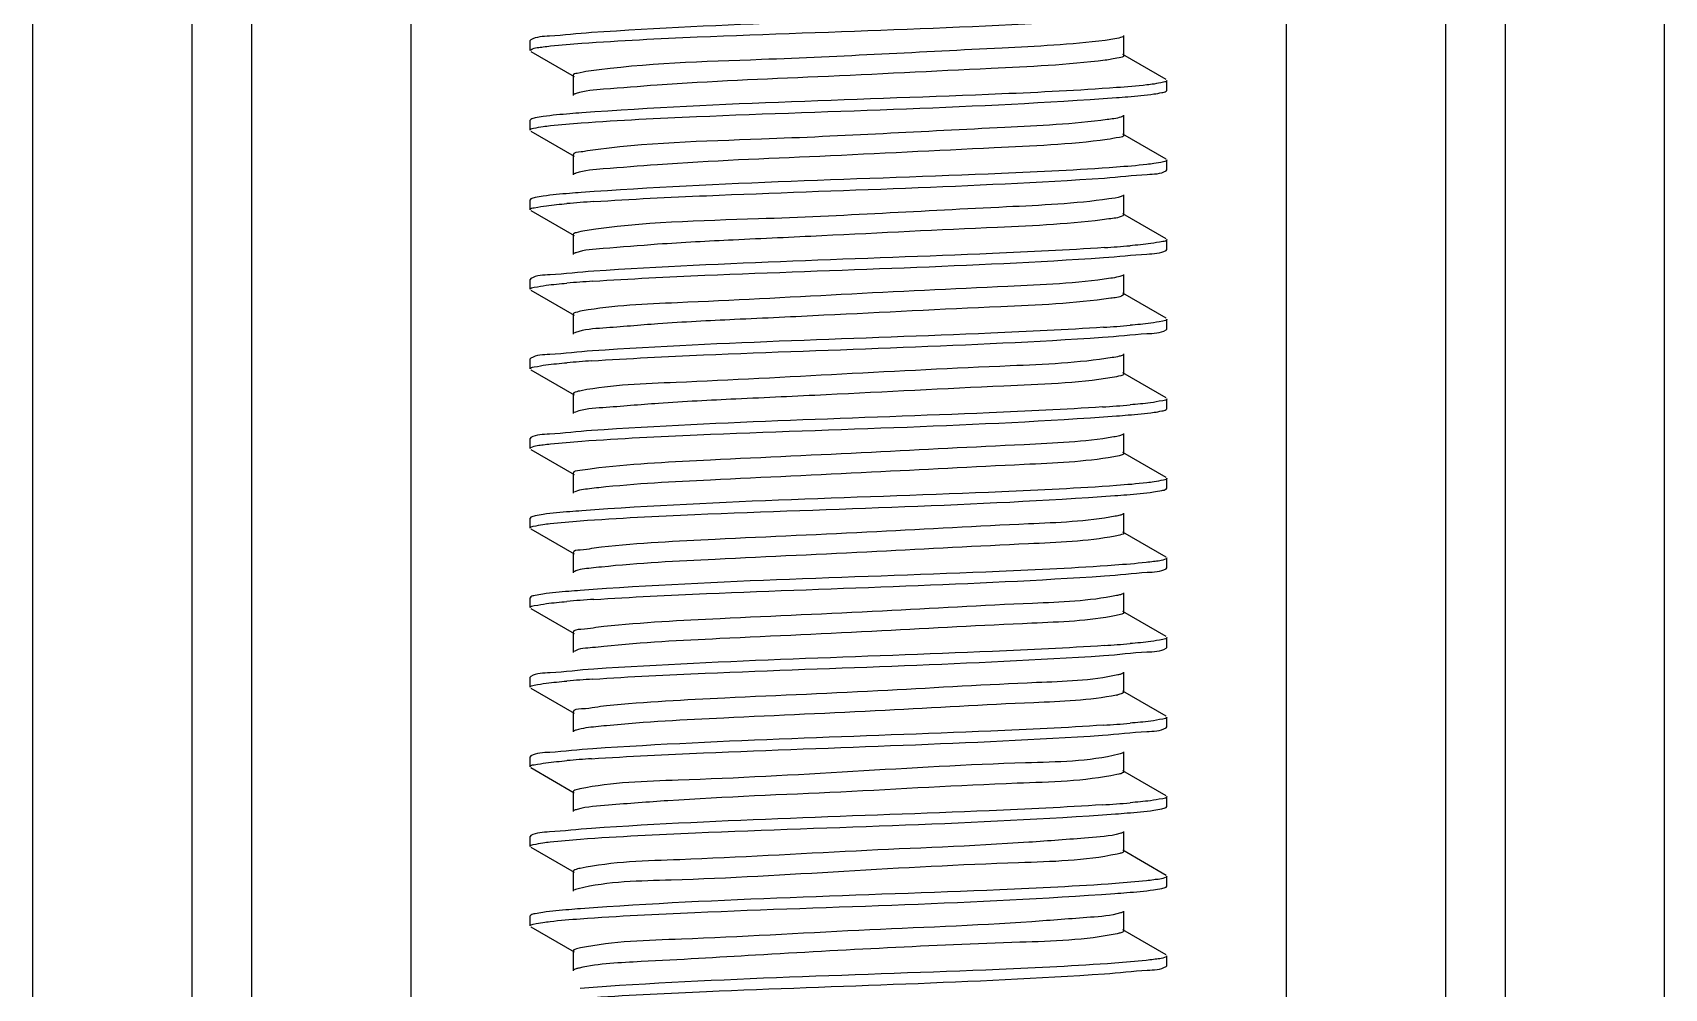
# Model space of a CAD drawing. Extents: x 1680110 to 4798266, y 269661 to 1249705.
# Drawn here: x 2404359.1 to 2404710.5, y 663405.5 to 663611.4 of the extents above; entities that cross this region are included whole.
import ezdxf

# ---------------------------------------------------------------- set-up
doc = ezdxf.new("R2010")
doc.units = 0
doc.header["$LTSCALE"] = 1000
doc.header["$MEASUREMENT"] = 0

# ---------------------------------------------------------------- blocks, each defined once
blk = doc.blocks.new('gfhhrryyfd')
at = {"linetype": 'Continuous'}
for p, q in [((3693152.86, -1741005.43), (3693152.86, -1744418.97)), ((3693187.15, -1741005.43), (3693187.15, -1744418.97)), ((3693200.01, -1741005.43), (3693200.01, -1744418.97)), ((3693234.3, -1741005.43), (3693234.3, -1744418.97)), ((3693422.89, -1741005.43), (3693422.89, -1744418.97)), ((3693457.18, -1741005.43), (3693457.18, -1744418.97)), ((3693470.04, -1741005.43), (3693470.04, -1744418.97)), ((3693504.33, -1741005.43), (3693504.33, -1744418.97)), ((3693260.18, -1743834.52), (3693260.01, -1743834.7)), ((3693260.01, -1743836.85), (3693260.01, -1743834.7)), ((3693260.01, -1743836.85), (3693260.01, -1743834.7)), ((3693387.9, -1743837.92), (3693387.9, -1743833.63)), ((3693260.18, -1743837.03), (3693269.48, -1743842.42)), ((3693397.01, -1743843.09), (3693387.71, -1743837.7)), ((3693269.29, -1743842.2), (3693269.29, -1743846.49)), ((3693397.01, -1743845.61), (3693397.18, -1743845.42)), ((3693397.18, -1743845.42), (3693397.18, -1743843.28)), ((3693397.18, -1743845.42), (3693397.18, -1743843.28)), ((3693260.18, -1743851.66), (3693260.01, -1743851.85)), ((3693260.01, -1743853.99), (3693260.01, -1743851.85)), ((3693260.01, -1743853.99), (3693260.01, -1743851.85)), ((3693387.9, -1743855.06), (3693387.9, -1743850.78)), ((3693260.18, -1743854.18), (3693269.48, -1743859.57)), ((3693397.01, -1743860.23), (3693387.71, -1743854.85)), ((3693269.29, -1743859.35), (3693269.29, -1743863.64)), ((3693397.01, -1743862.75), (3693397.18, -1743862.56)), ((3693397.18, -1743862.56), (3693397.18, -1743860.42)), ((3693397.18, -1743862.56), (3693397.18, -1743860.42)), ((3693260.18, -1743868.81), (3693260.01, -1743868.99)), ((3693260.01, -1743871.14), (3693260.01, -1743868.99)), ((3693260.01, -1743871.14), (3693260.01, -1743868.99)), ((3693387.9, -1743872.21), (3693387.9, -1743867.92)), ((3693260.18, -1743871.32), (3693269.48, -1743876.71)), ((3693397.01, -1743877.38), (3693387.71, -1743871.99)), ((3693269.29, -1743876.49), (3693269.29, -1743880.78)), ((3693397.01, -1743879.9), (3693397.18, -1743879.71)), ((3693397.18, -1743879.71), (3693397.18, -1743877.57)), ((3693397.18, -1743879.71), (3693397.18, -1743877.57)), ((3693260.18, -1743885.95), (3693260.01, -1743886.14)), ((3693260.01, -1743888.28), (3693260.01, -1743886.14)), ((3693260.01, -1743888.28), (3693260.01, -1743886.14)), ((3693387.9, -1743889.35), (3693387.9, -1743885.07)), ((3693260.18, -1743888.47), (3693269.48, -1743893.86)), ((3693397.01, -1743894.52), (3693387.71, -1743889.14)), ((3693269.29, -1743893.64), (3693269.29, -1743897.93)), ((3693397.18, -1743896.85), (3693397.18, -1743894.71)), ((3693397.18, -1743896.85), (3693397.18, -1743894.71)), ((3693269.81, -1743897.57), (3693269.48, -1743897.71)), ((3693397.01, -1743897.04), (3693397.18, -1743896.85)), ((3693260.18, -1743903.1), (3693260.01, -1743903.28)), ((3693260.01, -1743905.43), (3693260.01, -1743903.28)), ((3693260.01, -1743905.43), (3693260.01, -1743903.28)), ((3693387.9, -1743906.5), (3693387.9, -1743902.21)), ((3693260.18, -1743905.61), (3693269.48, -1743911)), ((3693397.01, -1743911.67), (3693387.71, -1743906.28)), ((3693269.29, -1743910.78), (3693269.29, -1743915.07)), ((3693397.18, -1743914), (3693397.18, -1743911.86)), ((3693397.18, -1743914), (3693397.18, -1743911.86)), ((3693269.77, -1743914.72), (3693269.48, -1743914.85)), ((3693397.01, -1743914.19), (3693397.18, -1743914)), ((3693387.9, -1743923.64), (3693387.9, -1743919.36)), ((3693260.18, -1743920.24), (3693260.01, -1743920.43)), ((3693260.01, -1743922.57), (3693260.01, -1743920.43)), ((3693260.01, -1743922.57), (3693260.01, -1743920.43)), ((3693260.18, -1743922.76), (3693269.48, -1743928.15)), ((3693397.01, -1743928.81), (3693387.71, -1743923.43)), ((3693269.29, -1743927.93), (3693269.29, -1743932.22)), ((3693397.18, -1743931.14), (3693397.18, -1743929)), ((3693397.18, -1743931.14), (3693397.18, -1743929)), ((3693397.01, -1743931.33), (3693397.18, -1743931.14)), ((3693387.9, -1743940.79), (3693387.9, -1743936.5)), ((3693260.18, -1743937.39), (3693260.01, -1743937.57)), ((3693260.01, -1743939.72), (3693260.01, -1743937.57)), ((3693260.01, -1743939.72), (3693260.01, -1743937.57)), ((3693260.18, -1743939.91), (3693269.48, -1743945.29)), ((3693397.01, -1743945.96), (3693387.71, -1743940.57)), ((3693269.29, -1743945.08), (3693269.29, -1743949.36)), ((3693397.18, -1743948.29), (3693397.18, -1743946.15)), ((3693397.18, -1743948.29), (3693397.18, -1743946.15)), ((3693397.01, -1743948.48), (3693397.18, -1743948.29)), ((3693260.18, -1743954.53), (3693260.01, -1743954.72)), ((3693387.9, -1743957.93), (3693387.9, -1743953.65)), ((3693260.01, -1743956.86), (3693260.01, -1743954.72)), ((3693260.01, -1743956.86), (3693260.01, -1743954.72)), ((3693260.18, -1743957.05), (3693269.48, -1743962.44)), ((3693397.01, -1743963.1), (3693387.71, -1743957.72)), ((3693269.29, -1743962.22), (3693269.29, -1743966.51)), ((3693397.18, -1743965.44), (3693397.18, -1743963.29)), ((3693397.18, -1743965.44), (3693397.18, -1743963.29)), ((3693397.01, -1743965.62), (3693397.18, -1743965.44)), ((3693260.18, -1743971.68), (3693260.01, -1743971.86)), ((3693260.01, -1743974.01), (3693260.01, -1743971.86)), ((3693260.01, -1743974.01), (3693260.01, -1743971.86)), ((3693387.9, -1743975.08), (3693387.9, -1743970.79)), ((3693260.18, -1743974.2), (3693269.48, -1743979.58)), ((3693397.01, -1743980.25), (3693387.71, -1743974.86)), ((3693269.29, -1743979.37), (3693269.29, -1743983.65)), ((3693397.01, -1743982.77), (3693397.18, -1743982.58)), ((3693397.18, -1743982.58), (3693397.18, -1743980.44)), ((3693397.18, -1743982.58), (3693397.18, -1743980.44)), ((3693260.18, -1743988.82), (3693260.01, -1743989.01)), ((3693260.01, -1743991.15), (3693260.01, -1743989.01)), ((3693260.01, -1743991.15), (3693260.01, -1743989.01)), ((3693387.9, -1743992.22), (3693387.9, -1743987.94)), ((3693260.18, -1743991.34), (3693269.48, -1743996.73)), ((3693386.84, -1743992.74), (3693386.41, -1743992.84)), ((3693397.01, -1743997.39), (3693387.71, -1743992.01)), ((3693269.29, -1743996.51), (3693269.29, -1744000.8)), ((3693397.01, -1743999.91), (3693397.18, -1743999.73)), ((3693397.18, -1743999.73), (3693397.18, -1743997.58)), ((3693397.18, -1743999.73), (3693397.18, -1743997.58)), ((3693260.18, -1744005.97), (3693260.01, -1744006.16)), ((3693260.01, -1744008.3), (3693260.01, -1744006.16)), ((3693260.01, -1744008.3), (3693260.01, -1744006.16)), ((3693387.9, -1744009.37), (3693387.9, -1744005.08)), ((3693260.18, -1744008.49), (3693269.48, -1744013.87)), ((3693387.05, -1744009.83), (3693386.44, -1744009.97)), ((3693397.01, -1744014.54), (3693387.71, -1744009.15)), ((3693269.29, -1744013.66), (3693269.29, -1744017.94)), ((3693397.01, -1744017.06), (3693397.18, -1744016.87)), ((3693397.18, -1744016.87), (3693397.18, -1744014.73)), ((3693397.18, -1744016.87), (3693397.18, -1744014.73)), ((3693260.18, -1744023.11), (3693260.01, -1744023.3)), ((3693260.01, -1744025.44), (3693260.01, -1744023.3)), ((3693260.01, -1744025.44), (3693260.01, -1744023.3)), ((3693387.9, -1744026.52), (3693387.9, -1744022.23)), ((3693260.18, -1744025.63), (3693269.48, -1744031.02)), ((3693397.01, -1744031.69), (3693387.71, -1744026.3)), ((3693269.29, -1744030.8), (3693269.29, -1744035.09)), ((3693397.18, -1744034.02), (3693397.18, -1744031.87)), ((3693397.18, -1744034.02), (3693397.18, -1744031.87)), ((3693397.01, -1744034.2), (3693397.18, -1744034.02))]:
    blk.add_line(p, q, dxfattribs=at)
for centre, radius, start, end in [((3693293.69, -1744176.62), 307.88, 93.719, 94.7992), ((3693363.87, -1743576.83), 303.12, 273.7601, 274.8008), ((3693293.39, -1744190.01), 304.12, 93.7519, 94.8), ((3693363.58, -1743590.26), 306.85, 273.7273, 274.8001), ((3693293.09, -1744203.25), 300.2, 93.7864, 94.801), ((3693363.3, -1743603.9), 310.37, 273.6966, 274.7995), ((3693293.7, -1744262.46), 308.01, 93.7179, 94.7992), ((3693363.88, -1743662.68), 303, 273.7612, 274.8008), ((3693293.4, -1744275.86), 304.24, 93.7508, 94.8), ((3693383.51, -1743961.65), 14.34, 281.4492, 282.4619), ((3693363.59, -1743676.11), 306.73, 273.7284, 274.8001), ((3693293.1, -1744289.1), 300.33, 93.7852, 94.8009), ((3693363.31, -1743689.74), 310.26, 273.6976, 274.7995)]:
    blk.add_arc(centre, radius, start, end, dxfattribs=at)
for points, knots in [([(3693383.3, -1743827.9), (3693375.18, -1743828.43), (3693338.5, -1743830.19), (3693301.77, -1743831.06), (3693273.25, -1743832.98)], [0, 0, 0, 0, 0.221727, 1, 1, 1, 1]), ([(3693271.13, -1743835.27), (3693279.42, -1743834.67), (3693317.82, -1743832.8), (3693356.28, -1743832.04), (3693386.34, -1743829.83)], [0, 0, 0, 0, 0.216168, 1, 1, 1, 1]), ([(3693273.25, -1743832.98), (3693270.23, -1743833.18), (3693265.98, -1743833.77), (3693261.36, -1743833.84), (3693260.18, -1743834.52)], [0, 0, 0, 0, 0.690699, 1, 1, 1, 1]), ([(3693383.88, -1743834.64), (3693376.51, -1743835.58), (3693351.79, -1743836.75), (3693314.74, -1743838.84), (3693284.93, -1743839.57), (3693272.6, -1743841.29)], [0, 0, 0, 0, 0.199783, 0.665188, 1, 1, 1, 1]), ([(3693387.71, -1743833.85), (3693387.55, -1743833.94), (3693386.3, -1743834.35), (3693385, -1743834.5), (3693383.88, -1743834.64)], [0, 0, 0, 0, 0.137062, 1, 1, 1, 1]), ([(3693260.01, -1743836.85), (3693260.01, -1743836.76), (3693261.03, -1743836.12), (3693261.96, -1743836.18), (3693262.86, -1743836.06)], [0, 0, 0, 0, 0.088884, 1, 1, 1, 1]), ([(3693262.86, -1743836.06), (3693263.39, -1743835.98), (3693266.14, -1743835.65), (3693268.9, -1743835.43), (3693271.13, -1743835.27)], [0, 0, 0, 0, 0.191575, 1, 1, 1, 1]), ([(3693387.89, -1743837.92), (3693387.9, -1743838.3), (3693385.89, -1743838.52), (3693384.88, -1743838.8), (3693383.88, -1743838.93)], [0, 0, 0, 0, 0.271371, 1, 1, 1, 1]), ([(3693272.6, -1743841.29), (3693271.77, -1743841.4), (3693270.92, -1743841.63), (3693269.29, -1743841.89), (3693269.29, -1743842.2)], [0, 0, 0, 0, 0.725335, 1, 1, 1, 1]), ([(3693383.88, -1743838.93), (3693375.73, -1743839.96), (3693355.05, -1743840.88), (3693322.92, -1743842.55), (3693295.02, -1743843.61), (3693277.75, -1743845.07), (3693271.84, -1743845.49), (3693269.93, -1743846.09)], [0, 0, 0, 0, 0.215732, 0.542961, 0.846149, 0.947566, 1, 1, 1, 1]), ([(3693386.34, -1743844.83), (3693378.11, -1743845.44), (3693339.7, -1743847.31), (3693301.24, -1743848.08), (3693271.13, -1743850.27)], [0, 0, 0, 0, 0.214685, 1, 1, 1, 1]), ([(3693394.41, -1743844.05), (3693393.9, -1743844.13), (3693391.21, -1743844.46), (3693388.52, -1743844.67), (3693386.34, -1743844.83)], [0, 0, 0, 0, 0.191301, 1, 1, 1, 1]), ([(3693394.4, -1743846.2), (3693394.97, -1743846.12), (3693395.84, -1743845.96), (3693396.73, -1743845.77), (3693397.01, -1743845.61)], [0, 0, 0, 0, 0.642979, 1, 1, 1, 1]), ([(3693397.18, -1743843.28), (3693397.18, -1743843.54), (3693395.82, -1743843.77), (3693395.11, -1743843.95), (3693394.41, -1743844.05)], [0, 0, 0, 0, 0.27461, 1, 1, 1, 1]), ([(3693269.93, -1743846.09), (3693269.85, -1743846.12), (3693269.69, -1743846.17), (3693269.54, -1743846.24), (3693269.48, -1743846.27)], [0, 0, 0, 0, 0.562806, 1, 1, 1, 1]), ([(3693271.02, -1743852.42), (3693279.29, -1743851.82), (3693317.72, -1743849.95), (3693356.2, -1743849.19), (3693386.3, -1743846.98)], [0, 0, 0, 0, 0.215679, 1, 1, 1, 1]), ([(3693386.3, -1743846.98), (3693387.13, -1743846.92), (3693389.83, -1743846.7), (3693392.54, -1743846.46), (3693394.4, -1743846.2)], [0, 0, 0, 0, 0.307511, 1, 1, 1, 1]), ([(3693262.86, -1743851.06), (3693262.28, -1743851.14), (3693261.38, -1743851.3), (3693260.46, -1743851.5), (3693260.18, -1743851.66)], [0, 0, 0, 0, 0.644106, 1, 1, 1, 1]), ([(3693262.83, -1743853.21), (3693263.35, -1743853.13), (3693266.07, -1743852.8), (3693268.81, -1743852.59), (3693271.02, -1743852.42)], [0, 0, 0, 0, 0.191496, 1, 1, 1, 1]), ([(3693271.13, -1743850.27), (3693270.28, -1743850.33), (3693267.52, -1743850.55), (3693264.76, -1743850.79), (3693262.86, -1743851.06)], [0, 0, 0, 0, 0.307212, 1, 1, 1, 1]), ([(3693384.3, -1743851.73), (3693377, -1743852.71), (3693352.12, -1743853.85), (3693314.87, -1743856.02), (3693284.77, -1743856.67), (3693272.37, -1743858.47)], [0, 0, 0, 0, 0.197098, 0.665048, 1, 1, 1, 1]), ([(3693387.71, -1743850.99), (3693387.56, -1743851.08), (3693386.45, -1743851.46), (3693385.29, -1743851.6), (3693384.3, -1743851.73)], [0, 0, 0, 0, 0.140352, 1, 1, 1, 1]), ([(3693260.01, -1743853.99), (3693260.01, -1743853.72), (3693261.4, -1743853.49), (3693262.12, -1743853.31), (3693262.83, -1743853.21)], [0, 0, 0, 0, 0.274258, 1, 1, 1, 1]), ([(3693384.3, -1743856.02), (3693376.25, -1743857.1), (3693355.56, -1743857.98), (3693323.3, -1743859.69), (3693295.14, -1743860.74), (3693277.72, -1743862.23), (3693271.77, -1743862.63), (3693269.88, -1743863.25)], [0, 0, 0, 0, 0.212511, 0.540713, 0.846077, 0.947938, 1, 1, 1, 1]), ([(3693387.9, -1743855.06), (3693387.9, -1743855.41), (3693386.11, -1743855.65), (3693385.2, -1743855.9), (3693384.3, -1743856.02)], [0, 0, 0, 0, 0.273189, 1, 1, 1, 1]), ([(3693272.37, -1743858.47), (3693271.93, -1743858.53), (3693271.06, -1743858.78), (3693269.29, -1743858.73), (3693269.29, -1743859.35)], [0, 0, 0, 0, 0.421551, 1, 1, 1, 1]), ([(3693269.88, -1743863.25), (3693269.81, -1743863.28), (3693269.67, -1743863.33), (3693269.54, -1743863.39), (3693269.48, -1743863.42)], [0, 0, 0, 0, 0.558561, 1, 1, 1, 1]), ([(3693386.3, -1743861.98), (3693378.05, -1743862.59), (3693339.62, -1743864.46), (3693301.13, -1743865.22), (3693271.02, -1743867.43)], [0, 0, 0, 0, 0.215024, 1, 1, 1, 1]), ([(3693383.75, -1743864.3), (3693386.82, -1743864.09), (3693391.12, -1743863.5), (3693395.82, -1743863.44), (3693397.01, -1743862.75)], [0, 0, 0, 0, 0.690937, 1, 1, 1, 1]), ([(3693394.4, -1743861.2), (3693393.89, -1743861.27), (3693391.19, -1743861.6), (3693388.49, -1743861.82), (3693386.3, -1743861.98)], [0, 0, 0, 0, 0.191312, 1, 1, 1, 1]), ([(3693397.18, -1743860.42), (3693397.18, -1743860.69), (3693395.82, -1743860.92), (3693395.1, -1743861.1), (3693394.4, -1743861.2)], [0, 0, 0, 0, 0.274539, 1, 1, 1, 1]), ([(3693273.72, -1743869.38), (3693281.82, -1743868.84), (3693318.49, -1743867.09), (3693355.21, -1743866.21), (3693383.75, -1743864.3)], [0, 0, 0, 0, 0.220951, 1, 1, 1, 1]), ([(3693260.01, -1743871.14), (3693260.01, -1743870.81), (3693261.77, -1743870.61), (3693262.64, -1743870.37), (3693263.52, -1743870.26)], [0, 0, 0, 0, 0.27062, 1, 1, 1, 1]), ([(3693262.83, -1743868.21), (3693262.25, -1743868.29), (3693261.36, -1743868.44), (3693260.46, -1743868.64), (3693260.18, -1743868.81)], [0, 0, 0, 0, 0.643624, 1, 1, 1, 1]), ([(3693271.02, -1743867.43), (3693270.18, -1743867.49), (3693267.44, -1743867.7), (3693264.71, -1743867.94), (3693262.83, -1743868.21)], [0, 0, 0, 0, 0.307309, 1, 1, 1, 1]), ([(3693384.7, -1743868.82), (3693377.39, -1743869.86), (3693352.16, -1743870.95), (3693314.62, -1743873.28), (3693284.17, -1743873.73), (3693271.84, -1743875.69)], [0, 0, 0, 0, 0.195714, 0.66858, 1, 1, 1, 1]), ([(3693387.71, -1743868.14), (3693387.58, -1743868.21), (3693386.6, -1743868.56), (3693385.57, -1743868.7), (3693384.7, -1743868.82)], [0, 0, 0, 0, 0.143993, 1, 1, 1, 1]), ([(3693384.7, -1743873.11), (3693376.75, -1743874.24), (3693356.07, -1743875.1), (3693329.11, -1743876.47), (3693304.71, -1743877.62), (3693288.97, -1743878.39), (3693277.71, -1743879.39), (3693271.72, -1743879.77), (3693269.84, -1743880.41)], [0, 0, 0, 0, 0.209152, 0.538245, 0.703966, 0.845837, 0.948213, 1, 1, 1, 1]), ([(3693387.89, -1743872.21), (3693387.89, -1743872.31), (3693386.76, -1743873.03), (3693385.71, -1743872.96), (3693384.7, -1743873.11)], [0, 0, 0, 0, 0.089964, 1, 1, 1, 1]), ([(3693271.84, -1743875.69), (3693271.2, -1743875.79), (3693270.52, -1743875.96), (3693269.29, -1743876.24), (3693269.29, -1743876.49)], [0, 0, 0, 0, 0.720116, 1, 1, 1, 1]), ([(3693269.84, -1743880.41), (3693269.77, -1743880.43), (3693269.65, -1743880.48), (3693269.53, -1743880.53), (3693269.48, -1743880.56)], [0, 0, 0, 0, 0.554726, 1, 1, 1, 1]), ([(3693383.75, -1743879.3), (3693375.7, -1743879.84), (3693339.03, -1743881.6), (3693302.31, -1743882.49), (3693273.72, -1743884.38)], [0, 0, 0, 0, 0.219663, 1, 1, 1, 1]), ([(3693383.53, -1743881.46), (3693386.65, -1743881.25), (3693391.02, -1743880.65), (3693395.8, -1743880.59), (3693397.01, -1743879.9)], [0, 0, 0, 0, 0.691235, 1, 1, 1, 1]), ([(3693397.18, -1743877.57), (3693397.18, -1743877.89), (3693395.46, -1743878.09), (3693394.6, -1743878.32), (3693393.74, -1743878.43)], [0, 0, 0, 0, 0.270908, 1, 1, 1, 1]), ([(3693273.72, -1743884.38), (3693270.58, -1743884.59), (3693266.19, -1743885.2), (3693261.4, -1743885.25), (3693260.18, -1743885.95)], [0, 0, 0, 0, 0.691322, 1, 1, 1, 1]), ([(3693273.49, -1743886.54), (3693281.55, -1743886), (3693318.23, -1743884.24), (3693354.95, -1743883.36), (3693383.53, -1743881.46)], [0, 0, 0, 0, 0.219921, 1, 1, 1, 1]), ([(3693260.01, -1743888.28), (3693260.01, -1743887.96), (3693261.74, -1743887.76), (3693262.61, -1743887.52), (3693263.47, -1743887.41)], [0, 0, 0, 0, 0.270822, 1, 1, 1, 1]), ([(3693385.07, -1743885.91), (3693377.75, -1743887.02), (3693358.34, -1743887.84), (3693327.24, -1743889.38), (3693296.72, -1743891.06), (3693278.01, -1743891.71), (3693271.25, -1743892.94)], [0, 0, 0, 0, 0.194809, 0.509786, 0.819314, 1, 1, 1, 1]), ([(3693387.71, -1743885.28), (3693387.42, -1743885.45), (3693386.52, -1743885.67), (3693385.64, -1743885.83), (3693385.07, -1743885.91)], [0, 0, 0, 0, 0.362559, 1, 1, 1, 1]), ([(3693385.07, -1743890.2), (3693377.24, -1743891.38), (3693356.57, -1743892.19), (3693329.58, -1743893.6), (3693304.97, -1743894.76), (3693289.06, -1743895.52), (3693277.72, -1743896.54), (3693271.68, -1743896.91), (3693269.81, -1743897.57)], [0, 0, 0, 0, 0.205664, 0.535582, 0.702489, 0.845448, 0.948405, 1, 1, 1, 1]), ([(3693387.89, -1743889.35), (3693387.89, -1743889.45), (3693386.93, -1743890.12), (3693385.97, -1743890.06), (3693385.07, -1743890.2)], [0, 0, 0, 0, 0.092494, 1, 1, 1, 1]), ([(3693271.25, -1743892.94), (3693270.76, -1743893.03), (3693270.21, -1743893.15), (3693269.29, -1743893.44), (3693269.29, -1743893.64)], [0, 0, 0, 0, 0.713836, 1, 1, 1, 1]), ([(3693397.18, -1743894.71), (3693397.18, -1743895.04), (3693395.43, -1743895.23), (3693394.56, -1743895.47), (3693393.69, -1743895.58)], [0, 0, 0, 0, 0.270705, 1, 1, 1, 1]), ([(3693383.53, -1743896.46), (3693375.44, -1743897), (3693338.76, -1743898.76), (3693302.04, -1743899.64), (3693273.49, -1743901.54)], [0, 0, 0, 0, 0.220688, 1, 1, 1, 1]), ([(3693383.31, -1743898.62), (3693386.49, -1743898.41), (3693390.93, -1743897.79), (3693395.78, -1743897.75), (3693397.01, -1743897.04)], [0, 0, 0, 0, 0.691515, 1, 1, 1, 1]), ([(3693273.49, -1743901.54), (3693270.41, -1743901.75), (3693266.09, -1743902.35), (3693261.38, -1743902.41), (3693260.18, -1743903.1)], [0, 0, 0, 0, 0.691024, 1, 1, 1, 1]), ([(3693273.26, -1743903.7), (3693281.28, -1743903.16), (3693317.96, -1743901.4), (3693354.69, -1743900.51), (3693383.31, -1743898.62)], [0, 0, 0, 0, 0.218885, 1, 1, 1, 1]), ([(3693260.01, -1743905.43), (3693260.01, -1743905.11), (3693261.71, -1743904.91), (3693262.57, -1743904.67), (3693263.42, -1743904.56)], [0, 0, 0, 0, 0.271063, 1, 1, 1, 1]), ([(3693385.42, -1743903), (3693378.17, -1743904.17), (3693358.66, -1743904.94), (3693327.34, -1743906.52), (3693296.57, -1743908.25), (3693277.72, -1743908.83), (3693271.01, -1743910.13)], [0, 0, 0, 0, 0.192287, 0.509303, 0.821123, 1, 1, 1, 1]), ([(3693387.71, -1743902.43), (3693387.45, -1743902.57), (3693386.68, -1743902.78), (3693385.91, -1743902.92), (3693385.42, -1743903)], [0, 0, 0, 0, 0.368275, 1, 1, 1, 1]), ([(3693385.42, -1743907.29), (3693377.71, -1743908.53), (3693357.08, -1743909.28), (3693330.06, -1743910.73), (3693305.26, -1743911.89), (3693289.17, -1743912.65), (3693277.73, -1743913.7), (3693271.65, -1743914.05), (3693269.77, -1743914.72)], [0, 0, 0, 0, 0.202057, 0.532738, 0.700843, 0.844928, 0.948524, 1, 1, 1, 1]), ([(3693387.89, -1743906.5), (3693387.89, -1743906.74), (3693386.71, -1743907.03), (3693386.04, -1743907.19), (3693385.42, -1743907.29)], [0, 0, 0, 0, 0.280678, 1, 1, 1, 1]), ([(3693271.01, -1743910.13), (3693270.57, -1743910.21), (3693270.08, -1743910.32), (3693269.29, -1743910.6), (3693269.29, -1743910.78)], [0, 0, 0, 0, 0.710342, 1, 1, 1, 1]), ([(3693397.18, -1743911.86), (3693397.18, -1743912.19), (3693395.41, -1743912.38), (3693394.54, -1743912.62), (3693393.65, -1743912.73)], [0, 0, 0, 0, 0.270538, 1, 1, 1, 1]), ([(3693271.14, -1743921), (3693279.42, -1743920.39), (3693317.83, -1743918.52), (3693356.29, -1743917.77), (3693386.34, -1743915.55)], [0, 0, 0, 0, 0.216188, 1, 1, 1, 1]), ([(3693383.31, -1743913.62), (3693375.19, -1743914.16), (3693338.5, -1743915.91), (3693301.78, -1743916.78), (3693273.26, -1743918.7)], [0, 0, 0, 0, 0.221694, 1, 1, 1, 1]), ([(3693386.34, -1743915.55), (3693387.17, -1743915.49), (3693389.86, -1743915.28), (3693392.56, -1743915.04), (3693394.41, -1743914.78)], [0, 0, 0, 0, 0.307529, 1, 1, 1, 1]), ([(3693394.41, -1743914.78), (3693394.98, -1743914.7), (3693395.85, -1743914.54), (3693396.74, -1743914.35), (3693397.01, -1743914.19)], [0, 0, 0, 0, 0.642817, 1, 1, 1, 1]), ([(3693273.26, -1743918.7), (3693270.23, -1743918.91), (3693265.99, -1743919.5), (3693261.36, -1743919.56), (3693260.18, -1743920.24)], [0, 0, 0, 0, 0.69071, 1, 1, 1, 1]), ([(3693260.01, -1743922.57), (3693260.01, -1743922.48), (3693261.03, -1743921.84), (3693261.96, -1743921.91), (3693262.86, -1743921.78)], [0, 0, 0, 0, 0.088875, 1, 1, 1, 1]), ([(3693262.86, -1743921.78), (3693263.39, -1743921.71), (3693266.14, -1743921.38), (3693268.9, -1743921.16), (3693271.14, -1743921)], [0, 0, 0, 0, 0.191576, 1, 1, 1, 1]), ([(3693385.75, -1743920.09), (3693379.39, -1743921.19), (3693361.89, -1743921.91), (3693332.95, -1743923.5), (3693302.4, -1743924.88), (3693282.82, -1743925.87), (3693274.85, -1743926.74)], [0, 0, 0, 0, 0.174435, 0.471025, 0.783552, 1, 1, 1, 1]), ([(3693387.71, -1743919.57), (3693387.49, -1743919.7), (3693386.83, -1743919.89), (3693386.17, -1743920.02), (3693385.75, -1743920.09)], [0, 0, 0, 0, 0.374646, 1, 1, 1, 1]), ([(3693385.75, -1743924.38), (3693379.39, -1743925.48), (3693361.89, -1743926.19), (3693332.95, -1743927.79), (3693302.4, -1743929.17), (3693282.82, -1743930.16), (3693274.85, -1743931.03)], [0, 0, 0, 0, 0.174435, 0.471025, 0.783552, 1, 1, 1, 1]), ([(3693387.89, -1743923.64), (3693387.89, -1743923.86), (3693386.89, -1743924.15), (3693386.29, -1743924.29), (3693385.75, -1743924.38)], [0, 0, 0, 0, 0.284151, 1, 1, 1, 1]), ([(3693274.85, -1743926.74), (3693273.46, -1743926.89), (3693272.13, -1743927.3), (3693269.29, -1743927.42), (3693269.29, -1743927.93)], [0, 0, 0, 0, 0.732932, 1, 1, 1, 1]), ([(3693394.41, -1743929.78), (3693393.9, -1743929.85), (3693391.22, -1743930.18), (3693388.52, -1743930.4), (3693386.34, -1743930.56)], [0, 0, 0, 0, 0.191301, 1, 1, 1, 1]), ([(3693397.18, -1743929), (3693397.18, -1743929.27), (3693395.82, -1743929.5), (3693395.11, -1743929.68), (3693394.41, -1743929.78)], [0, 0, 0, 0, 0.274613, 1, 1, 1, 1]), ([(3693274.85, -1743931.03), (3693274.17, -1743931.1), (3693272.4, -1743931.37), (3693270.47, -1743931.43), (3693269.48, -1743932)], [0, 0, 0, 0, 0.372044, 1, 1, 1, 1]), ([(3693270.82, -1743938.16), (3693279.03, -1743937.56), (3693317.41, -1743935.68), (3693355.84, -1743934.91), (3693385.95, -1743932.73)], [0, 0, 0, 0, 0.214378, 1, 1, 1, 1]), ([(3693386.34, -1743930.56), (3693378.11, -1743931.16), (3693339.7, -1743933.04), (3693301.25, -1743933.8), (3693271.14, -1743936)], [0, 0, 0, 0, 0.214671, 1, 1, 1, 1]), ([(3693385.95, -1743932.73), (3693386.81, -1743932.67), (3693389.6, -1743932.45), (3693392.38, -1743932.2), (3693394.3, -1743931.94)], [0, 0, 0, 0, 0.30728, 1, 1, 1, 1]), ([(3693394.3, -1743931.94), (3693394.9, -1743931.85), (3693395.8, -1743931.7), (3693396.73, -1743931.5), (3693397.01, -1743931.33)], [0, 0, 0, 0, 0.644379, 1, 1, 1, 1]), ([(3693262.86, -1743936.78), (3693262.28, -1743936.87), (3693261.38, -1743937.02), (3693260.46, -1743937.22), (3693260.18, -1743937.39)], [0, 0, 0, 0, 0.644124, 1, 1, 1, 1]), ([(3693271.14, -1743936), (3693270.29, -1743936.06), (3693267.53, -1743936.27), (3693264.76, -1743936.52), (3693262.86, -1743936.78)], [0, 0, 0, 0, 0.30721, 1, 1, 1, 1]), ([(3693387.7, -1743936.72), (3693387.52, -1743936.83), (3693386.96, -1743937), (3693386.41, -1743937.12), (3693386.06, -1743937.18)], [0, 0, 0, 0, 0.381761, 1, 1, 1, 1]), ([(3693260.01, -1743939.72), (3693260.01, -1743939.45), (3693261.36, -1743939.22), (3693262.07, -1743939.04), (3693262.77, -1743938.94)], [0, 0, 0, 0, 0.27468, 1, 1, 1, 1]), ([(3693262.77, -1743938.94), (3693263.28, -1743938.87), (3693265.95, -1743938.54), (3693268.64, -1743938.33), (3693270.82, -1743938.16)], [0, 0, 0, 0, 0.191268, 1, 1, 1, 1]), ([(3693386.06, -1743937.18), (3693379.9, -1743938.33), (3693362.68, -1743938.97), (3693334, -1743940.62), (3693303.31, -1743941.97), (3693283.51, -1743942.98), (3693275.36, -1743943.83)], [0, 0, 0, 0, 0.169335, 0.463986, 0.778446, 1, 1, 1, 1]), ([(3693275.36, -1743943.83), (3693273.85, -1743943.99), (3693272.41, -1743944.44), (3693269.29, -1743944.52), (3693269.3, -1743945.08)], [0, 0, 0, 0, 0.73383, 1, 1, 1, 1]), ([(3693386.06, -1743941.47), (3693379.9, -1743942.62), (3693362.68, -1743943.26), (3693334, -1743944.9), (3693303.31, -1743946.26), (3693283.51, -1743947.27), (3693275.36, -1743948.12)], [0, 0, 0, 0, 0.169335, 0.463986, 0.778446, 1, 1, 1, 1]), ([(3693387.89, -1743940.79), (3693387.89, -1743940.98), (3693387.05, -1743941.26), (3693386.52, -1743941.38), (3693386.06, -1743941.47)], [0, 0, 0, 0, 0.288381, 1, 1, 1, 1]), ([(3693394.3, -1743946.94), (3693393.77, -1743947.01), (3693391, -1743947.35), (3693388.2, -1743947.57), (3693385.95, -1743947.73)], [0, 0, 0, 0, 0.191487, 1, 1, 1, 1]), ([(3693397.18, -1743946.15), (3693397.18, -1743946.24), (3693396.15, -1743946.88), (3693395.21, -1743946.81), (3693394.3, -1743946.94)], [0, 0, 0, 0, 0.088741, 1, 1, 1, 1]), ([(3693275.36, -1743948.12), (3693274.62, -1743948.19), (3693272.68, -1743948.48), (3693270.56, -1743948.52), (3693269.48, -1743949.14)], [0, 0, 0, 0, 0.374075, 1, 1, 1, 1]), ([(3693385.95, -1743947.73), (3693377.65, -1743948.33), (3693339.27, -1743950.2), (3693300.83, -1743950.95), (3693270.82, -1743953.17)], [0, 0, 0, 0, 0.216629, 1, 1, 1, 1]), ([(3693273.73, -1743955.11), (3693281.83, -1743954.57), (3693318.5, -1743952.81), (3693355.22, -1743951.94), (3693383.76, -1743950.03)], [0, 0, 0, 0, 0.220985, 1, 1, 1, 1]), ([(3693383.76, -1743950.03), (3693386.83, -1743949.82), (3693391.13, -1743949.23), (3693395.82, -1743949.16), (3693397.01, -1743948.48)], [0, 0, 0, 0, 0.690927, 1, 1, 1, 1]), ([(3693262.77, -1743953.94), (3693262.2, -1743954.02), (3693261.34, -1743954.18), (3693260.45, -1743954.37), (3693260.18, -1743954.53)], [0, 0, 0, 0, 0.642692, 1, 1, 1, 1]), ([(3693270.82, -1743953.17), (3693269.99, -1743953.23), (3693267.3, -1743953.44), (3693264.62, -1743953.68), (3693262.77, -1743953.94)], [0, 0, 0, 0, 0.307565, 1, 1, 1, 1]), ([(3693386.34, -1743954.27), (3693380.4, -1743955.48), (3693363.46, -1743956.04), (3693335.05, -1743957.74), (3693304.23, -1743959.06), (3693284.22, -1743960.09), (3693275.9, -1743960.92)], [0, 0, 0, 0, 0.164215, 0.456918, 0.773319, 1, 1, 1, 1]), ([(3693387.71, -1743953.86), (3693387.54, -1743953.96), (3693387.09, -1743954.11), (3693386.63, -1743954.22), (3693386.34, -1743954.27)], [0, 0, 0, 0, 0.389817, 1, 1, 1, 1]), ([(3693260.01, -1743956.86), (3693260.01, -1743956.53), (3693261.77, -1743956.34), (3693262.64, -1743956.1), (3693263.52, -1743955.99)], [0, 0, 0, 0, 0.270614, 1, 1, 1, 1]), ([(3693387.89, -1743957.93), (3693387.89, -1743958.11), (3693387.17, -1743958.38), (3693386.69, -1743958.49), (3693386.28, -1743958.57)], [0, 0, 0, 0, 0.292222, 1, 1, 1, 1]), ([(3693275.9, -1743960.92), (3693274.25, -1743961.09), (3693272.7, -1743961.59), (3693269.29, -1743961.62), (3693269.3, -1743962.22)], [0, 0, 0, 0, 0.734573, 1, 1, 1, 1]), ([(3693386.28, -1743958.57), (3693380.32, -1743959.76), (3693363.36, -1743960.34), (3693334.94, -1743962.02), (3693304.17, -1743963.35), (3693284.2, -1743964.37), (3693275.9, -1743965.21)], [0, 0, 0, 0, 0.165027, 0.457743, 0.773694, 1, 1, 1, 1]), ([(3693275.9, -1743965.21), (3693275.09, -1743965.29), (3693272.97, -1743965.6), (3693270.65, -1743965.61), (3693269.48, -1743966.29)], [0, 0, 0, 0, 0.375922, 1, 1, 1, 1]), ([(3693383.76, -1743965.03), (3693375.71, -1743965.57), (3693339.04, -1743967.33), (3693302.32, -1743968.21), (3693273.73, -1743970.11)], [0, 0, 0, 0, 0.219629, 1, 1, 1, 1]), ([(3693397.18, -1743963.29), (3693397.18, -1743963.62), (3693395.46, -1743963.81), (3693394.6, -1743964.05), (3693393.74, -1743964.16)], [0, 0, 0, 0, 0.270915, 1, 1, 1, 1]), ([(3693273.5, -1743972.27), (3693281.56, -1743971.73), (3693318.24, -1743969.97), (3693354.96, -1743969.09), (3693383.53, -1743967.19)], [0, 0, 0, 0, 0.219955, 1, 1, 1, 1]), ([(3693383.53, -1743967.19), (3693386.66, -1743966.98), (3693391.03, -1743966.37), (3693395.8, -1743966.32), (3693397.01, -1743965.62)], [0, 0, 0, 0, 0.691226, 1, 1, 1, 1]), ([(3693273.73, -1743970.11), (3693270.59, -1743970.32), (3693266.19, -1743970.93), (3693261.4, -1743970.98), (3693260.18, -1743971.68)], [0, 0, 0, 0, 0.691332, 1, 1, 1, 1]), ([(3693386.6, -1743971.36), (3693380.89, -1743972.63), (3693364.22, -1743973.09), (3693336.09, -1743974.86), (3693305.16, -1743976.15), (3693284.94, -1743977.19), (3693276.46, -1743978.01)], [0, 0, 0, 0, 0.159071, 0.449817, 0.768166, 1, 1, 1, 1]), ([(3693387.71, -1743971.01), (3693387.57, -1743971.09), (3693387.2, -1743971.22), (3693386.83, -1743971.31), (3693386.6, -1743971.36)], [0, 0, 0, 0, 0.398908, 1, 1, 1, 1]), ([(3693260.01, -1743974.01), (3693260.01, -1743973.68), (3693261.74, -1743973.49), (3693262.61, -1743973.25), (3693263.48, -1743973.14)], [0, 0, 0, 0, 0.270815, 1, 1, 1, 1]), ([(3693386.35, -1743975.7), (3693380.49, -1743976.89), (3693363.75, -1743977.45), (3693335.6, -1743979.14), (3693304.89, -1743980.46), (3693284.86, -1743981.49), (3693276.46, -1743982.3)], [0, 0, 0, 0, 0.162868, 0.453695, 0.769951, 1, 1, 1, 1]), ([(3693387.89, -1743975.08), (3693387.89, -1743975.22), (3693387.33, -1743975.49), (3693386.93, -1743975.58), (3693386.6, -1743975.65)], [0, 0, 0, 0, 0.299631, 1, 1, 1, 1]), ([(3693276.46, -1743978.01), (3693274.67, -1743978.18), (3693273, -1743978.74), (3693269.29, -1743978.72), (3693269.3, -1743979.37)], [0, 0, 0, 0, 0.735179, 1, 1, 1, 1]), ([(3693276.46, -1743982.3), (3693275.7, -1743982.37), (3693273.53, -1743982.62), (3693271.32, -1743982.82), (3693269.95, -1743983.25)], [0, 0, 0, 0, 0.344737, 1, 1, 1, 1]), ([(3693383.53, -1743982.19), (3693375.45, -1743982.73), (3693338.77, -1743984.48), (3693302.05, -1743985.36), (3693273.5, -1743987.27)], [0, 0, 0, 0, 0.220655, 1, 1, 1, 1]), ([(3693383.32, -1743984.35), (3693386.49, -1743984.14), (3693390.93, -1743983.52), (3693395.78, -1743983.47), (3693397.01, -1743982.77)], [0, 0, 0, 0, 0.691506, 1, 1, 1, 1]), ([(3693397.18, -1743980.44), (3693397.18, -1743980.76), (3693395.44, -1743980.96), (3693394.57, -1743981.2), (3693393.69, -1743981.31)], [0, 0, 0, 0, 0.270711, 1, 1, 1, 1]), ([(3693269.95, -1743983.25), (3693269.86, -1743983.27), (3693269.7, -1743983.33), (3693269.55, -1743983.4), (3693269.48, -1743983.43)], [0, 0, 0, 0, 0.564999, 1, 1, 1, 1]), ([(3693273.27, -1743989.43), (3693281.29, -1743988.89), (3693317.97, -1743987.12), (3693354.7, -1743986.23), (3693383.32, -1743984.35)], [0, 0, 0, 0, 0.218919, 1, 1, 1, 1]), ([(3693273.5, -1743987.27), (3693270.42, -1743987.48), (3693266.09, -1743988.07), (3693261.38, -1743988.13), (3693260.18, -1743988.82)], [0, 0, 0, 0, 0.691034, 1, 1, 1, 1]), ([(3693386.84, -1743988.45), (3693380.3, -1743990.05), (3693360.96, -1743990.25), (3693329.42, -1743992.24), (3693297.46, -1743994), (3693277.68, -1743994.46), (3693270.74, -1743995.91)], [0, 0, 0, 0, 0.173415, 0.493457, 0.817191, 1, 1, 1, 1]), ([(3693387.71, -1743988.16), (3693387.6, -1743988.22), (3693387.31, -1743988.33), (3693387.01, -1743988.41), (3693386.84, -1743988.45)], [0, 0, 0, 0, 0.409248, 1, 1, 1, 1]), ([(3693260.01, -1743991.15), (3693260.01, -1743990.83), (3693261.71, -1743990.63), (3693262.57, -1743990.4), (3693263.42, -1743990.29)], [0, 0, 0, 0, 0.271054, 1, 1, 1, 1]), ([(3693386.41, -1743992.84), (3693379.36, -1743994.29), (3693359.36, -1743994.73), (3693327.23, -1743996.75), (3693297.8, -1743997.78), (3693278.93, -1743999.26), (3693272.33, -1743999.73), (3693270.14, -1744000.34)], [0, 0, 0, 0, 0.185116, 0.511346, 0.831141, 0.941355, 1, 1, 1, 1]), ([(3693387.89, -1743992.22), (3693387.89, -1743992.35), (3693387.45, -1743992.59), (3693387.11, -1743992.68), (3693386.84, -1743992.74)], [0, 0, 0, 0, 0.307326, 1, 1, 1, 1]), ([(3693270.74, -1743995.91), (3693270.38, -1743995.98), (3693269.94, -1743996.08), (3693269.3, -1743996.35), (3693269.3, -1743996.51)], [0, 0, 0, 0, 0.705072, 1, 1, 1, 1]), ([(3693270.14, -1744000.34), (3693270.01, -1744000.37), (3693269.78, -1744000.44), (3693269.57, -1744000.53), (3693269.48, -1744000.58)], [0, 0, 0, 0, 0.578625, 1, 1, 1, 1]), ([(3693383.32, -1743999.35), (3693375.2, -1743999.88), (3693338.51, -1744001.64), (3693301.79, -1744002.51), (3693273.27, -1744004.43)], [0, 0, 0, 0, 0.221661, 1, 1, 1, 1]), ([(3693397.18, -1743997.58), (3693397.18, -1743997.91), (3693395.41, -1743998.11), (3693394.54, -1743998.35), (3693393.65, -1743998.46)], [0, 0, 0, 0, 0.270543, 1, 1, 1, 1]), ([(3693394.34, -1744000.51), (3693394.92, -1744000.43), (3693395.82, -1744000.28), (3693396.73, -1744000.08), (3693397.01, -1743999.91)], [0, 0, 0, 0, 0.643862, 1, 1, 1, 1]), ([(3693270.86, -1744006.74), (3693279.1, -1744006.14), (3693317.52, -1744004.26), (3693355.98, -1744003.5), (3693386.1, -1744001.3)], [0, 0, 0, 0, 0.214801, 1, 1, 1, 1]), ([(3693386.1, -1744001.3), (3693386.94, -1744001.24), (3693389.7, -1744001.02), (3693392.45, -1744000.78), (3693394.34, -1744000.51)], [0, 0, 0, 0, 0.307294, 1, 1, 1, 1]), ([(3693273.27, -1744004.43), (3693270.24, -1744004.63), (3693265.99, -1744005.22), (3693261.36, -1744005.29), (3693260.18, -1744005.97)], [0, 0, 0, 0, 0.69072, 1, 1, 1, 1]), ([(3693262.78, -1744007.52), (3693263.29, -1744007.45), (3693265.98, -1744007.12), (3693268.68, -1744006.9), (3693270.86, -1744006.74)], [0, 0, 0, 0, 0.191284, 1, 1, 1, 1]), ([(3693387.05, -1744005.55), (3693384.85, -1744006.15), (3693378.25, -1744006.62), (3693359.37, -1744008.1), (3693329.95, -1744009.14), (3693297.82, -1744011.15), (3693277.82, -1744011.59), (3693270.78, -1744013.04)], [0, 0, 0, 0, 0.058704, 0.168955, 0.488756, 0.814934, 1, 1, 1, 1]), ([(3693387.71, -1744005.3), (3693387.62, -1744005.35), (3693387.4, -1744005.44), (3693387.18, -1744005.51), (3693387.05, -1744005.55)], [0, 0, 0, 0, 0.421015, 1, 1, 1, 1]), ([(3693260.01, -1744008.3), (3693260.01, -1744008.03), (3693261.37, -1744007.8), (3693262.08, -1744007.62), (3693262.78, -1744007.52)], [0, 0, 0, 0, 0.274595, 1, 1, 1, 1]), ([(3693386.44, -1744009.97), (3693379.5, -1744011.43), (3693359.72, -1744011.88), (3693327.75, -1744013.64), (3693296.22, -1744015.63), (3693276.88, -1744015.83), (3693270.35, -1744017.43)], [0, 0, 0, 0, 0.182853, 0.506638, 0.826678, 1, 1, 1, 1]), ([(3693387.89, -1744009.37), (3693387.89, -1744009.47), (3693387.55, -1744009.7), (3693387.27, -1744009.77), (3693387.05, -1744009.83)], [0, 0, 0, 0, 0.31689, 1, 1, 1, 1]), ([(3693270.78, -1744013.04), (3693270.4, -1744013.12), (3693269.96, -1744013.22), (3693269.3, -1744013.5), (3693269.3, -1744013.66)], [0, 0, 0, 0, 0.705674, 1, 1, 1, 1]), ([(3693270.35, -1744017.43), (3693270.17, -1744017.47), (3693269.88, -1744017.55), (3693269.59, -1744017.66), (3693269.48, -1744017.73)], [0, 0, 0, 0, 0.590483, 1, 1, 1, 1]), ([(3693386.1, -1744016.3), (3693377.82, -1744016.91), (3693339.4, -1744018.78), (3693300.93, -1744019.53), (3693270.87, -1744021.74)], [0, 0, 0, 0, 0.215992, 1, 1, 1, 1]), ([(3693385.95, -1744018.45), (3693386.81, -1744018.39), (3693389.6, -1744018.18), (3693392.39, -1744017.93), (3693394.31, -1744017.66)], [0, 0, 0, 0, 0.307279, 1, 1, 1, 1]), ([(3693394.34, -1744015.51), (3693393.82, -1744015.59), (3693391.08, -1744015.92), (3693388.32, -1744016.14), (3693386.1, -1744016.3)], [0, 0, 0, 0, 0.191497, 1, 1, 1, 1]), ([(3693394.31, -1744017.66), (3693394.9, -1744017.58), (3693395.8, -1744017.42), (3693396.73, -1744017.22), (3693397.01, -1744017.06)], [0, 0, 0, 0, 0.644365, 1, 1, 1, 1]), ([(3693397.18, -1744014.73), (3693397.18, -1744014.82), (3693396.17, -1744015.45), (3693395.24, -1744015.39), (3693394.34, -1744015.51)], [0, 0, 0, 0, 0.08899, 1, 1, 1, 1]), ([(3693270.82, -1744023.89), (3693279.03, -1744023.28), (3693317.41, -1744021.41), (3693355.85, -1744020.64), (3693385.95, -1744018.45)], [0, 0, 0, 0, 0.214392, 1, 1, 1, 1]), ([(3693260.01, -1744025.44), (3693260.01, -1744025.18), (3693261.36, -1744024.95), (3693262.08, -1744024.77), (3693262.77, -1744024.67)], [0, 0, 0, 0, 0.274677, 1, 1, 1, 1]), ([(3693262.78, -1744022.52), (3693262.21, -1744022.6), (3693261.34, -1744022.76), (3693260.45, -1744022.95), (3693260.18, -1744023.11)], [0, 0, 0, 0, 0.642876, 1, 1, 1, 1]), ([(3693262.77, -1744024.67), (3693263.28, -1744024.6), (3693265.96, -1744024.27), (3693268.64, -1744024.05), (3693270.82, -1744023.89)], [0, 0, 0, 0, 0.191268, 1, 1, 1, 1]), ([(3693270.87, -1744021.74), (3693270.04, -1744021.81), (3693267.34, -1744022.02), (3693264.64, -1744022.26), (3693262.78, -1744022.52)], [0, 0, 0, 0, 0.307549, 1, 1, 1, 1]), ([(3693387.21, -1744022.64), (3693385.11, -1744023.28), (3693378.64, -1744023.71), (3693359.94, -1744025.24), (3693330.47, -1744026.25), (3693298.15, -1744028.28), (3693277.97, -1744028.73), (3693270.84, -1744030.18)], [0, 0, 0, 0, 0.056298, 0.164993, 0.484397, 0.812655, 1, 1, 1, 1]), ([(3693387.71, -1744022.45), (3693387.64, -1744022.48), (3693387.48, -1744022.56), (3693387.31, -1744022.61), (3693387.21, -1744022.64)], [0, 0, 0, 0, 0.432297, 1, 1, 1, 1]), ([(3693386.46, -1744027.12), (3693379.61, -1744028.56), (3693353.43, -1744029.22), (3693319.31, -1744031.08), (3693287.71, -1744032.99), (3693274.95, -1744033.55), (3693270.58, -1744034.52)], [0, 0, 0, 0, 0.180921, 0.672092, 0.884578, 1, 1, 1, 1]), ([(3693387.24, -1744026.92), (3693387.12, -1744026.96), (3693386.86, -1744027.03), (3693386.6, -1744027.09), (3693386.46, -1744027.12)], [0, 0, 0, 0, 0.454993, 1, 1, 1, 1]), ([(3693387.89, -1744026.52), (3693387.89, -1744026.6), (3693387.64, -1744026.8), (3693387.41, -1744026.87), (3693387.24, -1744026.92)], [0, 0, 0, 0, 0.32895, 1, 1, 1, 1]), ([(3693270.84, -1744030.18), (3693270.45, -1744030.26), (3693269.99, -1744030.36), (3693269.3, -1744030.64), (3693269.3, -1744030.8)], [0, 0, 0, 0, 0.706595, 1, 1, 1, 1]), ([(3693397.18, -1744031.87), (3693397.18, -1744031.96), (3693396.15, -1744032.6), (3693395.21, -1744032.54), (3693394.31, -1744032.67)], [0, 0, 0, 0, 0.088748, 1, 1, 1, 1]), ([(3693270.58, -1744034.52), (3693270.36, -1744034.57), (3693269.98, -1744034.66), (3693269.62, -1744034.79), (3693269.48, -1744034.87)], [0, 0, 0, 0, 0.600854, 1, 1, 1, 1]), ([(3693385.95, -1744033.46), (3693377.65, -1744034.06), (3693339.27, -1744035.93), (3693300.84, -1744036.68), (3693270.82, -1744038.89)], [0, 0, 0, 0, 0.216609, 1, 1, 1, 1]), ([(3693383.77, -1744035.75), (3693386.83, -1744035.55), (3693391.13, -1744034.95), (3693395.82, -1744034.89), (3693397.01, -1744034.2)], [0, 0, 0, 0, 0.690917, 1, 1, 1, 1]), ([(3693394.31, -1744032.67), (3693393.78, -1744032.74), (3693391, -1744033.07), (3693388.21, -1744033.29), (3693385.95, -1744033.46)], [0, 0, 0, 0, 0.191489, 1, 1, 1, 1]), ([(3693273.74, -1744040.83), (3693281.83, -1744040.3), (3693318.51, -1744038.54), (3693355.23, -1744037.66), (3693383.77, -1744035.75)], [0, 0, 0, 0, 0.221018, 1, 1, 1, 1])]:
    blk.add_open_spline(points, degree=3, knots=knots, dxfattribs=at)
for points in [[(3693263.52, -1743870.26), (3693264.99, -1743870.08), (3693266.46, -1743869.94), (3693267.93, -1743869.81)], [(3693393.74, -1743878.43), (3693392.24, -1743878.62), (3693390.74, -1743878.76), (3693389.24, -1743878.89)], [(3693263.47, -1743887.41), (3693264.96, -1743887.22), (3693266.45, -1743887.08), (3693267.95, -1743886.96)], [(3693393.69, -1743895.58), (3693392.22, -1743895.77), (3693390.74, -1743895.91), (3693389.25, -1743896.04)], [(3693263.42, -1743904.56), (3693264.93, -1743904.37), (3693266.44, -1743904.23), (3693267.96, -1743904.1)], [(3693393.65, -1743912.73), (3693392.2, -1743912.92), (3693390.73, -1743913.05), (3693389.27, -1743913.18)], [(3693263.52, -1743955.99), (3693264.99, -1743955.8), (3693266.46, -1743955.66), (3693267.93, -1743955.54)], [(3693393.74, -1743964.16), (3693392.24, -1743964.35), (3693390.74, -1743964.49), (3693389.24, -1743964.62)], [(3693263.48, -1743973.14), (3693264.96, -1743972.95), (3693266.45, -1743972.81), (3693267.95, -1743972.68)], [(3693393.69, -1743981.31), (3693392.22, -1743981.5), (3693390.74, -1743981.64), (3693389.25, -1743981.76)], [(3693263.42, -1743990.29), (3693264.93, -1743990.1), (3693266.45, -1743989.96), (3693267.96, -1743989.83)], [(3693393.65, -1743998.46), (3693392.2, -1743998.64), (3693390.73, -1743998.78), (3693389.27, -1743998.91)]]:
    blk.add_open_spline(points, degree=3, dxfattribs=at)

msp = doc.modelspace()

# ---------------------------------------------------------------- block references
at = {"lineweight": -3, "xscale": 0.9999959468841553, "yscale": 0.9999959506094456, "zscale": 0.9999959495959999}
msp.add_blockref('gfhhrryyfd', (-1288778.82, 2407437.34), dxfattribs=at)

doc.saveas('drawing.dxf')
